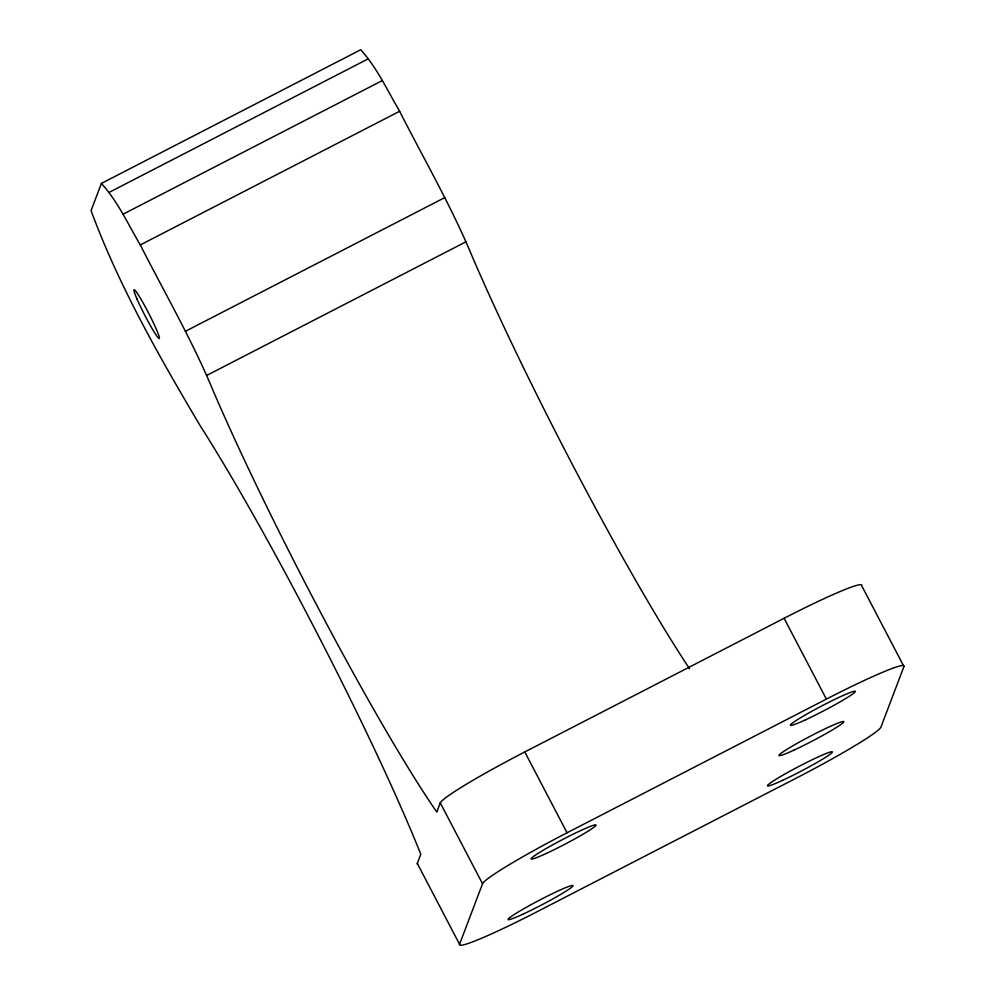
<?xml version="1.0" encoding="UTF-8"?>
<svg xmlns="http://www.w3.org/2000/svg" width="995" height="995" viewBox="0 0 995 995"><rect width="100%" height="100%" fill="white"/><g stroke="black" fill="none" stroke-linecap="round" stroke-linejoin="round"><path stroke-width="1.49" d="M689.585 668.789A314.718 25.173 62.7 0 1 472.787 257.804C451.904 207.308 424.343 159.921 399.629 111.266C387.329 90.433 377.13 67.809 360.712 49.75L101.39 183.428L91.067 210.654C118.965 286.199 159.411 356.919 200.356 426.047A314.718 25.173 62.7 0 1 420.785 854.27L417.303 863.449A91.465 6.542 -27.6 0 0 417.539 864.294M417.303 863.449L459.566 944.305A91.465 6.542 -27.6 0 0 537.126 911.706L796.448 778.028A91.465 6.542 -27.6 0 0 880.961 727.071L903.933 666.513L861.67 585.669A91.465 6.542 -27.6 0 0 784.11 618.268L524.788 751.946A91.465 6.542 -27.6 0 0 440.275 802.89L436.793 812.069A314.718 25.173 62.7 0 1 213.465 391.483C192.582 340.987 165.021 293.6 140.307 244.944C128.007 224.099 117.808 201.487 101.39 183.428M459.566 944.305L482.538 883.747A91.465 6.542 -27.6 0 1 567.063 832.79L826.385 699.112A91.465 6.542 -27.6 0 1 903.933 666.513M109.127 192.396L368.448 58.717M123.057 214.211L382.378 80.533M140.307 244.944L399.629 111.266M185.443 331.285L444.765 197.607M206.786 375.401L466.108 241.723M784.11 618.268L826.385 699.112M524.788 751.946L567.063 832.79M440.275 802.89L482.538 883.747M805.49 719.82A36.591 2.612 -27.6 0 0 855.314 691.587A36.591 2.612 -27.6 0 0 807.903 713.465A36.591 2.612 -27.6 0 0 805.49 719.82M793.998 750.106A36.591 2.612 -27.6 0 0 843.835 721.86A36.591 2.612 -27.6 0 0 796.41 743.75A36.591 2.612 -27.6 0 0 793.998 750.106M546.168 853.499A36.591 2.612 -27.6 0 0 595.993 825.265A36.591 2.612 -27.6 0 0 548.581 847.143A36.591 2.612 -27.6 0 0 546.168 853.499M523.196 914.057A36.591 2.612 -27.6 0 0 573.02 885.811A36.591 2.612 -27.6 0 0 525.609 907.701A36.591 2.612 -27.6 0 0 523.196 914.057M782.518 780.379A36.591 2.612 -27.6 0 0 832.342 752.133A36.591 2.612 -27.6 0 0 784.931 774.023A36.591 2.612 -27.6 0 0 782.518 780.379M136.949 298.873A27.437 2.189 62.7 0 0 158.628 338.213A27.437 2.189 62.7 0 0 144.374 305.142A27.437 2.189 62.7 0 0 136.949 298.873"/></g></svg>
